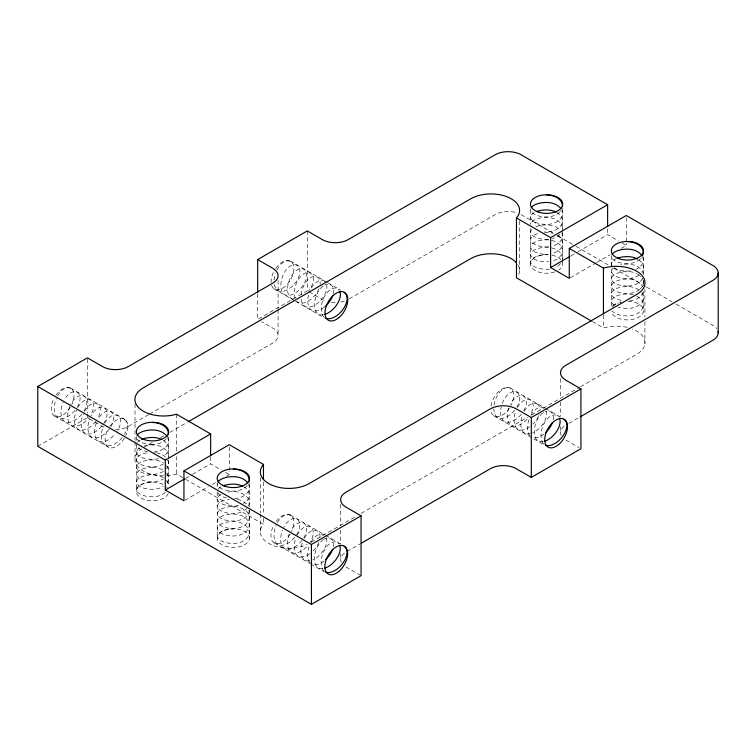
<?xml version="1.0" encoding="UTF-8"?>
<svg xmlns="http://www.w3.org/2000/svg" width="756" height="756" viewBox="0 0 756 756"><rect width="100%" height="100%" fill="white"/><g stroke="black" fill="none" stroke-linecap="round" stroke-linejoin="round"><path stroke-width="0.57" stroke-dasharray="3.78 2.83" d="M37.8 446.352L87.422 417.699L102.447 426.375A18.324 10.575 0 0 0 106.246 428.057M148.696 414.638L128.359 426.375A18.324 10.575 0 0 1 115.403 429.474M149.707 414.052L272.699 343.044A18.324 10.575 0 0 0 272.699 328.085L261.68 321.725M349.253 298.847L495.171 214.609A18.324 10.575 0 0 1 517.284 212.927M143.3 447.675L152.485 442.373M160.641 437.667L163.702 435.9M169.826 432.366L187.167 422.349M185.447 478.397L191.495 474.9M192.506 474.324L210.65 463.844L221.451 470.081M570.978 255.811L577.083 252.287M578.104 251.701L607.626 234.653L618.427 240.89M184.955 500.226L208.136 486.845M212.171 484.511L216.197 482.186M226.28 476.365L229.304 474.617L229.304 471.168M570.298 277.754L595.747 263.06M596.758 262.474L609.997 254.829M621.196 248.365L626.28 245.426L626.28 243.12M311.179 542.241L357.087 515.743M361.17 513.381L527.461 417.378M531.544 415.025L579.493 387.337M580.513 386.751L636.628 354.356A28.586 16.5 0 0 0 632.29 328.964M347.042 551.464L360.253 543.829M568.956 423.341L579.162 417.454M622.358 243.158L626.28 245.426M521.082 214.609L553.723 233.453M557.796 235.806L575.136 245.813M576.157 246.409L608.797 265.252M613.9 268.191L645.52 286.448M646.541 287.034L672.037 301.757M676.119 304.12L712.832 325.316A18.324 10.575 0 0 1 716.801 328.747M592.307 321.555L603.439 327.981A28.586 16.5 0 0 1 628.387 327.698M290.285 261.066L327.405 282.489M327.915 282.782L340.625 290.124M510.026 387.922L544.603 407.89M545.615 408.476L560.357 416.991M309.298 291.92L322.321 299.442A18.324 10.575 0 0 0 326.12 301.124M565.894 440.068L578.926 447.59M274.173 288.972L295.01 301.011M295.52 301.304L324.504 318.04M493.904 415.838L544.755 445.199M225.373 472.349L229.304 474.617M70.412 387.998L124.816 419.41M290.153 514.864L325.231 535.125M325.751 535.418L341.504 544.518M346.031 567.009L361.056 575.685M166.878 475.732A28.586 16.5 0 0 0 176.488 474.05L184.577 478.718M185.589 479.304L263.466 524.258A28.586 16.5 0 0 0 271.064 544.632A28.586 16.5 0 0 0 307.153 544.471M54.3 415.913L108.703 447.325M274.041 542.78L310.14 563.626M310.65 563.919L324.371 571.838M644.906 288.83L644.906 316.991M644.906 321.687L644.906 343.98M643.545 256.908L643.545 274.513M643.545 280.381L643.545 285.664M643.545 291.532L643.545 310.886M626.28 217.804L626.28 241.977M611.311 255.736L611.311 307.371M607.626 228.898L607.626 234.653M603.439 315.072L603.439 327.981M562.7 208.476L562.7 231.355M562.7 231.941L562.7 264.213M560.527 378.614L560.527 397.382M560.527 402.079L560.527 416.159M560.527 426.724L560.527 432.583M530.466 209.648L530.466 224.315M530.466 228.425L530.466 264.213M519.58 220.998L519.58 270.279M340.663 504.375L340.663 525.496M340.663 530.192L340.663 544.273M340.663 553.657L340.663 559.525M307.295 230.92L307.295 290.758L257.673 319.41L257.673 293.593M278.066 280.419L278.066 308.58M278.066 309.752L278.066 335.57M263.466 482.016L263.466 513.702M263.466 518.399L263.466 524.258M260.347 477.783L260.347 512.984M260.347 514.156L260.347 531.751M249.461 483.254L249.461 509.072M249.461 510.243L249.461 538.404A16.122 9.308 0 0 1 224.853 546.021A16.122 9.308 0 0 1 225.723 529.909A16.122 9.308 0 0 1 249.461 538.404M229.304 447.004L229.304 470.015M217.227 482.668L217.227 487.951M217.227 492.062L217.227 538.404M210.65 456.945L210.65 463.844M176.488 414.203L176.488 451.757M176.488 456.444L176.488 474.05M168.616 436.581L168.616 458.873M168.616 460.045L168.616 485.862M136.382 436.581L136.382 444.207M136.382 444.793L136.382 491.731M135.022 404.073L135.022 440.446M135.022 441.627L135.022 458.051M87.422 359.034L87.422 413.012M87.422 414.184L87.422 417.699M344.443 301.124A18.324 10.575 0 0 1 340.02 302.173M335.277 302.542A18.324 10.575 0 0 1 331.308 302.287M561.16 435.324A18.324 10.575 0 0 1 564.316 426.148M341.287 562.266A18.324 10.575 0 0 1 346.031 552.05M517.813 264.562A28.586 16.5 0 0 1 517.813 275.987M163.513 475.845A28.586 16.5 0 0 1 137.649 466.367A28.586 16.5 0 0 1 141.495 448.828M627.934 301.294A16.122 9.308 0 0 1 643.545 310.499A16.122 9.308 0 0 1 628.274 319.892A16.122 9.308 0 0 1 611.377 311.472M613.059 306.369A16.122 9.308 0 0 1 616.764 303.61M617.548 303.241A16.122 9.308 0 0 1 618.361 302.891M620.109 302.296A16.122 9.308 0 0 1 621.026 302.05M562.313 261.888A16.122 9.308 0 0 1 558.675 270.072M554.791 271.933A16.122 9.308 0 0 1 530.74 265.658A16.122 9.308 0 0 1 549.102 254.725M552.041 255.159A16.122 9.308 0 0 1 560.943 259.695M168.238 493.47A16.122 9.308 0 0 1 146.409 500.056A16.122 9.308 0 0 1 138.792 486.533A16.122 9.308 0 0 1 163.164 484.454M166.377 486.694A16.122 9.308 0 0 1 167.293 487.743M55.906 395.322A16.122 9.308 -60 0 1 70.677 388.14A16.122 9.308 -60 0 1 71.839 404.517M70.412 407.2A16.122 9.308 -60 0 1 54.545 416.065A16.122 9.308 -60 0 1 54.3 397.892M275.779 268.38A16.122 9.308 -60 0 1 292.355 262.88A16.122 9.308 -60 0 1 287.119 284.511A16.122 9.308 -60 0 1 271.64 285.494M271.102 282.564A16.122 9.308 -60 0 1 274.173 270.95M491.022 406.029A16.122 9.308 -60 0 1 507.078 387.318A16.122 9.308 -60 0 1 511.009 405.348M509.487 407.975A16.122 9.308 -60 0 1 498.024 416.698A16.122 9.308 -60 0 1 490.909 410.215M276.242 521.385A16.122 9.308 -60 0 1 290.663 515.157A16.122 9.308 -60 0 1 291.57 531.383M290.153 534.057A16.122 9.308 -60 0 1 274.286 542.931A16.122 9.308 -60 0 1 274.041 524.758M109.809 426.441A16.122 9.308 -60 0 1 124.57 419.259A16.122 9.308 -60 0 1 125.732 435.636M124.315 438.31A16.122 9.308 -60 0 1 108.448 447.183A16.122 9.308 -60 0 1 108.193 429.011M326.686 284.738A15.952 9.11 -49.5 0 1 319.816 301.228A15.952 9.11 -49.5 0 1 304.914 306.331A15.952 9.11 -70.5 0 1 301.077 298.365M324.967 281.629A15.952 9.11 -49.5 0 0 324.05 280.958A15.952 9.11 -70.5 0 0 310.744 289.198M333.264 293.782A15.952 9.11 -49.5 0 0 330.788 284.842A15.952 9.11 -70.5 0 0 326.819 284.294M324.333 307.087A15.952 9.11 -49.5 0 1 311.652 310.215A15.952 9.11 -70.5 0 1 308.883 293.819M323.048 286.127A15.952 9.11 -70.5 0 0 314.836 301.049A15.952 9.11 -70.5 0 0 318.38 314.109A15.952 9.11 -49.5 0 0 323.407 314.742M324.938 284.955A15.952 9.11 -70.5 0 1 326.195 284.454M324.173 317.303A15.952 9.11 -70.5 0 1 323.785 297.873A15.952 9.11 -70.5 0 1 337.526 288.735A15.952 9.11 -49.5 0 1 339.189 290.276M301.162 294.727A15.952 9.11 -70.5 0 1 317.322 277.065A15.952 9.11 -49.5 0 1 320.081 284.407M319.004 288.499A15.952 9.11 -49.5 0 1 298.176 302.438A15.952 9.11 -70.5 0 1 296.796 301.313M295.123 298.412A15.952 9.11 -70.5 0 1 298.214 279.739A15.952 9.11 -70.5 0 1 310.584 273.181A15.952 9.11 -49.5 0 1 308.344 291.24M293.101 299.178A15.952 9.11 -49.5 0 1 291.447 298.554A15.952 9.11 -70.5 0 1 289.699 279.333A15.952 9.11 -70.5 0 1 303.846 269.287A15.952 9.11 -49.5 0 1 302.22 286.562A15.952 9.11 -49.5 0 1 284.71 294.66A15.952 9.11 -70.5 0 1 282.961 275.439A15.952 9.11 -70.5 0 1 297.108 265.403A15.952 9.11 -49.5 0 1 295.483 282.668A15.952 9.11 -49.5 0 1 277.972 290.776A15.952 9.11 -70.5 0 1 274.334 284.483M277.065 269.75A15.952 9.11 -70.5 0 1 290.37 261.51M274.135 280.107A15.952 9.11 -70.5 0 1 275.505 273.426M103.695 423.54A15.952 9.11 -49.5 0 0 104.177 407.89A15.952 9.11 -70.5 0 0 90.871 416.14M101.947 425.959A15.952 9.11 -49.5 0 1 85.05 433.273A15.952 9.11 -70.5 0 1 83.302 414.052M110.952 426.601A15.952 9.11 -49.5 0 0 110.915 411.784A15.952 9.11 -70.5 0 0 98.072 419.164M109.299 429.058A15.952 9.11 -49.5 0 1 91.778 437.157A15.952 9.11 -70.5 0 1 89.662 418.862M124.39 419.561A15.952 9.11 -49.5 0 1 124.419 434.379M122.151 437.63A15.952 9.11 -49.5 0 1 105.254 444.934A15.952 9.11 -70.5 0 1 103.137 426.649M104.81 423.058A15.952 9.11 -70.5 0 1 117.662 415.677A15.952 9.11 -49.5 0 1 117.171 431.317M96.399 422.755A15.952 9.11 -70.5 0 0 98.516 441.041A15.952 9.11 -49.5 0 0 115.413 433.736M84.606 411.387A15.952 9.11 -70.5 0 1 97.448 404.006A15.952 9.11 -49.5 0 1 97.477 418.824M95.823 421.281A15.952 9.11 -49.5 0 1 78.312 429.38A15.952 9.11 -70.5 0 1 76.564 410.158M77.263 407.153A15.952 9.11 -49.5 0 0 77.235 392.336A15.952 9.11 -70.5 0 0 64.392 399.716M74.995 410.404A15.952 9.11 -49.5 0 1 58.099 417.709A15.952 9.11 -70.5 0 1 56.35 398.488M84.001 411.037A15.952 9.11 -49.5 0 0 83.973 396.229A15.952 9.11 -70.5 0 0 70.667 404.469M81.733 414.288A15.952 9.11 -49.5 0 1 64.836 421.602A15.952 9.11 -70.5 0 1 63.088 402.381M69.826 406.274A15.952 9.11 -70.5 0 0 71.565 425.486A15.952 9.11 -49.5 0 0 89.085 417.388M77.868 407.503A15.952 9.11 -70.5 0 1 90.711 400.122A15.952 9.11 -49.5 0 1 90.739 414.931M57.654 395.832A15.952 9.11 -70.5 0 1 70.506 388.452M326.384 537.922A15.952 9.11 -49.5 0 1 312.814 559.827M309.799 560.763A15.952 9.11 -49.5 0 1 304.781 560.139A15.952 9.11 -70.5 0 1 302.665 541.844M333.301 546.786A15.952 9.11 -49.5 0 0 330.655 538.65A15.952 9.11 -70.5 0 0 324.173 539.094M324.201 560.886A15.952 9.11 -49.5 0 1 312.597 564.496M323.54 539.482A15.952 9.11 -70.5 0 0 314.789 554.375A15.952 9.11 -70.5 0 0 318.248 567.907A15.952 9.11 -49.5 0 0 323.275 568.54M324.04 571.101A15.952 9.11 -70.5 0 1 323.653 551.672A15.952 9.11 -70.5 0 1 337.403 542.543A15.952 9.11 -49.5 0 1 339.057 544.084M311.075 542.147A15.952 9.11 -70.5 0 1 323.927 534.766M310.14 562.899A15.952 9.11 -70.5 0 1 309.771 544.802M304.337 538.253A15.952 9.11 -70.5 0 1 317.189 530.873A15.952 9.11 -49.5 0 1 320.024 537.45M318.881 542.307A15.952 9.11 -49.5 0 1 312.927 551.162M309.969 553.685A15.952 9.11 -49.5 0 1 298.053 556.246A15.952 9.11 -70.5 0 1 295.927 537.951M296.484 534.851A15.952 9.11 -49.5 0 0 296.976 519.202A15.952 9.11 -70.5 0 0 283.67 527.452M294.736 537.27A15.952 9.11 -49.5 0 1 277.839 544.575A15.952 9.11 -70.5 0 1 276.091 525.354M303.742 537.903A15.952 9.11 -49.5 0 0 303.704 523.095A15.952 9.11 -70.5 0 0 290.871 530.476M302.088 540.37A15.952 9.11 -49.5 0 1 284.577 548.469A15.952 9.11 -70.5 0 1 282.451 530.173M297.136 535.229A15.952 9.11 -70.5 0 1 310.451 526.989A15.952 9.11 -49.5 0 1 309.96 542.628M289.189 534.067A15.952 9.11 -70.5 0 0 291.306 552.352A15.952 9.11 -49.5 0 0 308.212 545.048M277.395 522.698A15.952 9.11 -70.5 0 1 290.238 515.318M546.248 410.99A15.952 9.11 -49.5 0 1 532.687 432.886M530.4 433.67A15.952 9.11 -49.5 0 1 524.655 433.197M544.263 408.136A15.952 9.11 -49.5 0 0 543.791 407.815A15.952 9.11 -70.5 0 0 530.948 415.205M553.175 419.845A15.952 9.11 -49.5 0 0 550.529 411.708A15.952 9.11 -70.5 0 0 545.312 411.538M544.074 433.953A15.952 9.11 -49.5 0 1 533.056 437.715M542.789 412.993A15.952 9.11 -70.5 0 0 534.577 427.915A15.952 9.11 -70.5 0 0 538.121 440.975A15.952 9.11 -49.5 0 0 543.139 441.608M543.413 412.549A15.952 9.11 -70.5 0 1 544.046 412.152M543.488 443.734A15.952 9.11 -70.5 0 1 543.734 424.296A15.952 9.11 -70.5 0 1 557.267 415.602A15.952 9.11 -49.5 0 1 558.571 416.688M544.377 444.537A15.952 9.11 -70.5 0 1 543.914 444.169M530.013 435.957A15.952 9.11 -70.5 0 1 529.266 418.796M524.21 411.311A15.952 9.11 -70.5 0 1 537.062 403.931M524.645 433.188A15.952 9.11 -70.5 0 1 522.528 414.902M537.053 403.931A15.952 9.11 -49.5 0 1 539.916 409.771M539.056 414.524A15.952 9.11 -49.5 0 1 538.745 415.365M538.395 416.206A15.952 9.11 -49.5 0 1 532.8 424.22M529.833 426.753A15.952 9.11 -49.5 0 1 517.917 429.304A15.952 9.11 -70.5 0 1 515.8 411.009M516.877 407.078A15.952 9.11 -49.5 0 0 516.839 392.26A15.952 9.11 -70.5 0 0 501.984 404.176M514.609 410.328A15.952 9.11 -49.5 0 1 497.713 417.633A15.952 9.11 -70.5 0 1 493.838 408.798M523.615 410.971A15.952 9.11 -49.5 0 0 523.577 396.153A15.952 9.11 -70.5 0 0 510.272 404.394M521.338 414.212A15.952 9.11 -49.5 0 1 504.441 421.527A15.952 9.11 -70.5 0 1 501.171 407.049M508.722 408.07A15.952 9.11 -70.5 0 0 511.179 425.411A15.952 9.11 -49.5 0 0 528.699 417.312M517.473 407.427A15.952 9.11 -70.5 0 1 530.325 400.047A15.952 9.11 -49.5 0 1 530.343 414.855M494.074 405.084A15.952 9.11 -70.5 0 1 510.111 388.376M559.998 234.266A15.942 10.981 0 0 1 552.428 238.584M548.572 239.274A15.942 10.981 0 0 1 546.579 239.359A15.942 7.239 0 0 1 532.649 228.633M562.473 228.388A15.942 10.981 0 0 0 546.579 217.407A15.942 7.239 0 0 0 530.712 224.192M556.709 212.455A15.942 10.981 0 0 1 561.538 224.608A15.942 10.981 0 0 1 546.579 231.884A15.942 7.239 0 0 1 544.585 231.827M560.961 210.622A15.942 10.981 0 0 1 560.508 211.236M559.998 211.831A15.942 10.981 0 0 1 546.579 216.925A15.942 7.239 0 0 1 530.684 209.686M534.341 212.549A15.942 7.239 0 0 0 532.186 220.242A15.942 7.239 0 0 0 546.579 224.409A15.942 10.981 0 0 0 561.699 210.036M535.702 226.847A15.942 7.239 0 0 1 546.579 224.882A15.942 10.981 0 0 1 559.431 229.408M561.699 232.47A15.942 10.981 0 0 1 551.483 246.295M548.572 246.749A15.942 10.981 0 0 1 546.579 246.843A15.942 7.239 0 0 1 531.175 241.4A15.942 7.239 0 0 1 538.924 233.264M551.483 247.864A15.942 10.981 0 0 1 562.445 258.987M560.508 263.589A15.942 10.981 0 0 1 555.093 267.558M549.555 269.079A15.942 10.981 0 0 1 546.579 269.278A15.942 7.239 0 0 1 530.684 262.039A15.942 7.239 0 0 1 546.579 254.8M548.572 247.41A15.942 10.981 0 0 0 546.579 247.325A15.942 7.239 0 0 0 530.684 254.564A15.942 7.239 0 0 0 546.579 261.803A15.942 10.981 0 0 0 548.572 261.708M551.483 240.389A15.942 10.981 0 0 1 562.473 250.822A15.942 10.981 0 0 1 551.483 261.255M548.572 239.935A15.942 10.981 0 0 0 546.579 239.841A15.942 7.239 0 0 0 530.684 247.08A15.942 7.239 0 0 0 546.579 254.328A15.942 10.981 0 0 0 548.572 254.224M544.585 232.423A15.942 7.239 0 0 1 546.579 232.357A15.942 10.981 0 0 1 553.345 233.415M557.455 235.343A15.942 10.981 0 0 1 551.483 253.78M642.543 278.454A15.942 10.981 0 0 1 627.423 286.042M643.29 274.371A15.942 10.981 0 0 0 627.423 264.09A15.942 7.239 0 0 0 620.667 264.77M639.009 260.073A15.942 10.981 0 0 1 641.806 272.255M639.009 275.099A15.942 10.981 0 0 1 627.423 278.558A15.942 7.239 0 0 1 613.04 268.238M641.353 257.909A15.942 10.981 0 0 1 640.842 258.505M640.275 259.072A15.942 10.981 0 0 1 627.423 263.598A15.942 7.239 0 0 1 611.557 256.823M614.004 267.728A15.942 7.239 0 0 0 627.423 271.083A15.942 10.981 0 0 0 632.328 270.535M612.029 265.649A15.942 7.239 0 0 1 615.847 258.892M627.423 286.042A15.942 7.239 0 0 1 611.528 278.803A15.942 7.239 0 0 1 627.423 271.555A15.942 10.981 0 0 1 636.76 273.663M642.543 256.709A15.942 10.981 0 0 1 635.938 269.363M643.044 280.485A15.942 10.981 0 0 1 642.817 285.277M642.543 285.938A15.942 10.981 0 0 1 640.275 288.99M639.67 289.539A15.942 10.981 0 0 1 627.423 293.517A15.942 7.239 0 0 1 611.528 286.278A15.942 7.239 0 0 1 627.423 279.04A15.942 10.981 0 0 1 642.543 286.628M637.554 274.088A15.942 10.981 0 0 1 639.67 275.543M640.275 276.091A15.942 10.981 0 0 1 640.842 276.658M642.203 278.501A15.942 10.981 0 0 1 642.543 279.153M636.76 296.106A15.942 10.981 0 0 1 642.543 308.363A15.942 10.981 0 0 1 627.423 315.951A15.942 7.239 0 0 1 612.303 310.962M633.273 294.783A15.942 10.981 0 0 0 627.423 293.999A15.942 7.239 0 0 0 613.485 297.76A15.942 7.239 0 0 0 614.004 305.122M641.806 292.827A15.942 10.981 0 0 1 627.423 308.476A15.942 7.239 0 0 1 618.087 307.097M639.009 289.992A15.942 10.981 0 0 0 627.423 286.524A15.942 7.239 0 0 0 611.717 292.629A15.942 7.239 0 0 0 622.519 300.642M643.044 292.081A15.942 10.981 0 0 1 628.425 300.973M612.029 306.917A15.942 7.239 0 0 1 612.303 306.482M612.643 306.057A15.942 7.239 0 0 1 618.087 302.863M619.769 302.372A15.942 7.239 0 0 1 620.667 302.173M248.459 505.972A15.942 10.981 0 0 0 233.349 491.608A15.942 7.239 0 0 0 225.694 492.496M246.758 508.467A15.942 10.981 0 0 1 233.349 513.56A15.942 7.239 0 0 1 217.577 507.229A15.942 7.239 0 0 1 229.399 499.31M247.269 485.428A15.942 10.981 0 0 1 233.349 491.117A15.942 7.239 0 0 1 217.444 483.887M226.583 497.911A15.942 7.239 0 0 1 217.577 492.269M218.229 489.123A15.942 7.239 0 0 1 221.102 486.751M221.102 494.226A15.942 7.239 0 0 0 218.956 501.918A15.942 7.239 0 0 0 233.349 506.085A15.942 10.981 0 0 0 240.106 505.027M243.47 486.647A15.942 10.981 0 0 1 243.47 503.553M248.459 484.227A15.942 10.981 0 0 1 234.341 498.573M249.244 510.064A15.942 10.981 0 0 1 233.349 521.035A15.942 7.239 0 0 1 217.444 513.797A15.942 7.239 0 0 1 233.349 506.558A15.942 10.981 0 0 1 249.244 517.539A15.942 10.981 0 0 1 233.349 528.52A15.942 7.239 0 0 1 217.444 521.281A15.942 7.239 0 0 1 233.349 514.033A15.942 10.981 0 0 1 249.244 525.023A15.942 10.981 0 0 1 233.349 535.995A15.942 7.239 0 0 1 217.444 528.756A15.942 7.239 0 0 1 233.349 521.517A15.942 10.981 0 0 1 249.244 532.498A15.942 10.981 0 0 1 233.349 543.479A15.942 7.239 0 0 1 217.444 536.24A15.942 7.239 0 0 1 233.349 528.992M237.299 499.432A15.942 10.981 0 0 1 247.722 505.386M168.371 456.596A15.942 10.981 0 0 0 152.495 444.925A15.942 7.239 0 0 0 143.99 446.049M163.372 463.9A15.942 10.981 0 0 1 152.495 466.877A15.942 7.239 0 0 1 136.723 460.546A15.942 7.239 0 0 1 148.545 452.627M166.424 438.754A15.942 10.981 0 0 1 152.495 444.443M152.495 444.443A15.942 7.239 0 0 1 136.628 436.751M147.59 451.568A15.942 7.239 0 0 1 136.628 445.142M137.384 442.449A15.942 7.239 0 0 1 140.918 439.727M139.643 447.911A15.942 7.239 0 0 0 138.329 455.443A15.942 7.239 0 0 0 152.495 459.402A15.942 10.981 0 0 0 159.261 458.353M163.372 440.427A15.942 10.981 0 0 1 163.372 456.426M167.615 437.554A15.942 10.981 0 0 1 154.489 451.833M165.356 492.269A15.942 10.981 0 0 1 152.495 496.796A15.942 7.239 0 0 1 136.6 489.557A15.942 7.239 0 0 1 152.495 482.319M163.372 477.82A15.942 10.981 0 0 0 152.495 474.844A15.942 7.239 0 0 0 136.6 482.082A15.942 7.239 0 0 0 152.495 489.321A15.942 10.981 0 0 0 163.372 486.344M166.424 480.532A15.942 10.981 0 0 1 168.399 485.825M166.424 473.058A15.942 10.981 0 0 1 166.424 483.632M152.495 467.369A15.942 10.981 0 0 1 163.372 470.345M167.615 459.988A15.942 10.981 0 0 1 166.424 468.673M163.372 471.385A15.942 10.981 0 0 1 152.495 474.362A15.942 7.239 0 0 1 136.6 467.123A15.942 7.239 0 0 1 152.495 459.884A15.942 10.981 0 0 1 163.372 462.861M154.489 452.494A15.942 10.981 0 0 1 155.471 452.608M156.445 452.759A15.942 10.981 0 0 1 165.914 457.503M152.495 467.359A15.942 7.239 0 0 0 136.6 474.598A15.942 7.239 0 0 0 152.495 481.846A15.942 10.981 0 0 0 163.372 478.86M166.424 465.573A15.942 10.981 0 0 1 166.424 476.148"/><path stroke-width="1.13" d="M361.274 543.243L490.36 468.72A18.324 10.575 0 0 1 516.272 468.72L531.307 477.395L580.929 448.743L580.929 388.905L531.307 417.548L516.272 408.873A18.324 10.575 0 0 0 490.36 408.873L346.031 492.203A18.324 10.575 0 0 0 346.031 507.163L361.056 515.838L361.056 575.685L311.434 604.337L37.8 446.352L37.8 386.505L87.422 357.862L102.447 366.537A18.324 10.575 0 0 0 128.359 366.537L272.699 283.207A18.324 10.575 0 0 0 272.699 268.248L257.673 259.573L257.673 292.421M257.673 259.573L307.295 230.92L322.321 239.595A18.324 10.575 0 0 0 348.232 239.595L495.171 154.763A18.324 10.575 0 0 1 521.082 154.763L607.626 204.734L607.626 226.602M188.187 421.763L470.78 258.609A28.586 16.5 0 0 1 516.461 262.786M37.8 386.505L165.29 460.111L210.65 433.925L210.65 455.792M210.65 433.925L176.488 414.203A28.586 16.5 0 0 1 140.389 409.204A28.586 16.5 0 0 1 143.3 387.837L470.78 198.762A28.586 16.5 0 0 1 507.796 197.08A28.586 16.5 0 0 1 516.461 217.926L550.623 237.649L607.626 204.734M165.29 460.111L165.29 490.039L183.944 500.803L183.944 470.884L229.304 444.698L263.466 464.42A28.586 16.5 0 0 0 272.132 485.257A28.586 16.5 0 0 0 309.138 483.585L636.628 294.509A28.586 16.5 0 0 0 639.538 273.143A28.586 16.5 0 0 0 603.439 268.134L569.277 248.412L569.277 278.34L550.623 267.567L550.623 237.649M569.277 248.412L626.28 215.507L712.832 265.469A18.324 10.575 0 0 1 712.832 280.429L565.894 365.261A18.324 10.575 0 0 0 565.894 380.221L580.929 388.905M165.29 490.039L184.445 478.983M550.623 267.567L569.958 256.397M183.944 470.884L311.434 544.49L361.056 515.838M580.183 416.858L712.832 340.276A18.324 10.575 0 0 0 718.039 331.411M591.296 320.979L516.461 277.764L516.461 217.926M718.2 272.954L718.2 332.801M603.439 268.134L603.439 313.901M531.307 417.548L531.307 477.395M311.434 544.49L311.434 604.337M263.466 464.42L263.466 479.673M344.263 292.619A15.952 9.11 -49.5 0 1 342.931 309.497A15.952 9.11 -49.5 0 1 325.647 318.257M339.765 291.315A15.952 9.11 -49.5 0 1 337.034 304.385A15.952 9.11 -49.5 0 1 324.891 314.373M332.791 295.435A15.952 9.11 -49.5 0 1 326.535 305.131M325.817 305.811A15.952 9.11 -49.5 0 1 325.08 306.464M344.131 546.427A15.952 9.11 -49.5 0 1 342.808 563.305A15.952 9.11 -49.5 0 1 325.515 572.065M339.85 545.709A15.952 9.11 -49.5 0 1 324.759 568.181M332.659 549.243A15.952 9.11 -49.5 0 1 325.685 559.62M563.995 419.485A15.952 9.11 -49.5 0 1 562.672 436.363A15.952 9.11 -49.5 0 1 545.388 445.123M559.506 418.181A15.952 9.11 -49.5 0 1 556.775 431.251A15.952 9.11 -49.5 0 1 544.622 441.239M552.532 422.302A15.952 9.11 -49.5 0 1 545.558 432.678M560.961 208.75A15.942 10.981 0 0 0 546.579 202.447A15.942 7.239 0 0 0 531.184 207.881M555.915 212.03A15.942 10.981 0 0 0 546.579 209.932A15.942 7.239 0 0 0 536.458 211.585M546.579 194.972A15.942 10.981 0 0 1 562.445 206.634M642.203 256.067A15.942 10.981 0 0 0 627.423 249.13A15.942 7.239 0 0 0 612.029 254.564M637.554 259.128A15.942 10.981 0 0 0 627.423 256.605A15.942 7.239 0 0 0 617.302 258.269M643.044 254.687A15.942 10.981 0 0 1 642.817 255.358M627.423 241.646A15.942 10.981 0 0 1 643.29 253.317M247.722 482.952A15.942 10.981 0 0 0 233.349 476.649A15.942 7.239 0 0 0 217.945 482.082M242.685 486.231A15.942 10.981 0 0 0 233.349 484.123A15.942 7.239 0 0 0 223.218 485.787M249.121 481.525A15.942 10.981 0 0 1 248.96 482.205M233.349 469.164A15.942 10.981 0 0 1 249.244 480.145M167.274 436.902A15.942 10.981 0 0 0 152.495 429.966A15.942 7.239 0 0 0 137.101 435.399M161.831 439.548A15.942 10.981 0 0 0 152.495 437.45A15.942 7.239 0 0 0 141.627 439.406M152.495 422.491A15.942 10.981 0 0 1 168.371 434.152M538.083 211.982A16.122 9.308 0 0 0 562.7 204.366A16.122 9.308 0 0 0 538.962 195.87A16.122 9.308 0 0 0 538.083 211.982M143.999 439.501A16.122 9.308 0 0 0 168.616 431.884A16.122 9.308 0 0 0 144.878 423.388A16.122 9.308 0 0 0 143.999 439.501M338.981 317.596A16.122 9.308 -60 0 0 344.689 292.468A16.122 9.308 -60 0 0 325.467 308.779A16.122 9.308 -60 0 0 338.981 317.596M618.928 258.665A16.122 9.308 0 0 0 643.545 251.049A16.122 9.308 0 0 0 619.807 242.544A16.122 9.308 0 0 0 618.928 258.665M224.853 486.184A16.122 9.308 0 0 0 249.461 478.557A16.122 9.308 0 0 0 225.723 470.062A16.122 9.308 0 0 0 224.853 486.184M558.722 444.462A16.122 9.308 -60 0 0 564.43 419.334A16.122 9.308 -60 0 0 545.199 435.645A16.122 9.308 -60 0 0 558.722 444.462M338.849 571.404A16.122 9.308 -60 0 0 344.556 546.276A16.122 9.308 -60 0 0 325.335 562.587A16.122 9.308 -60 0 0 338.849 571.404"/></g></svg>
